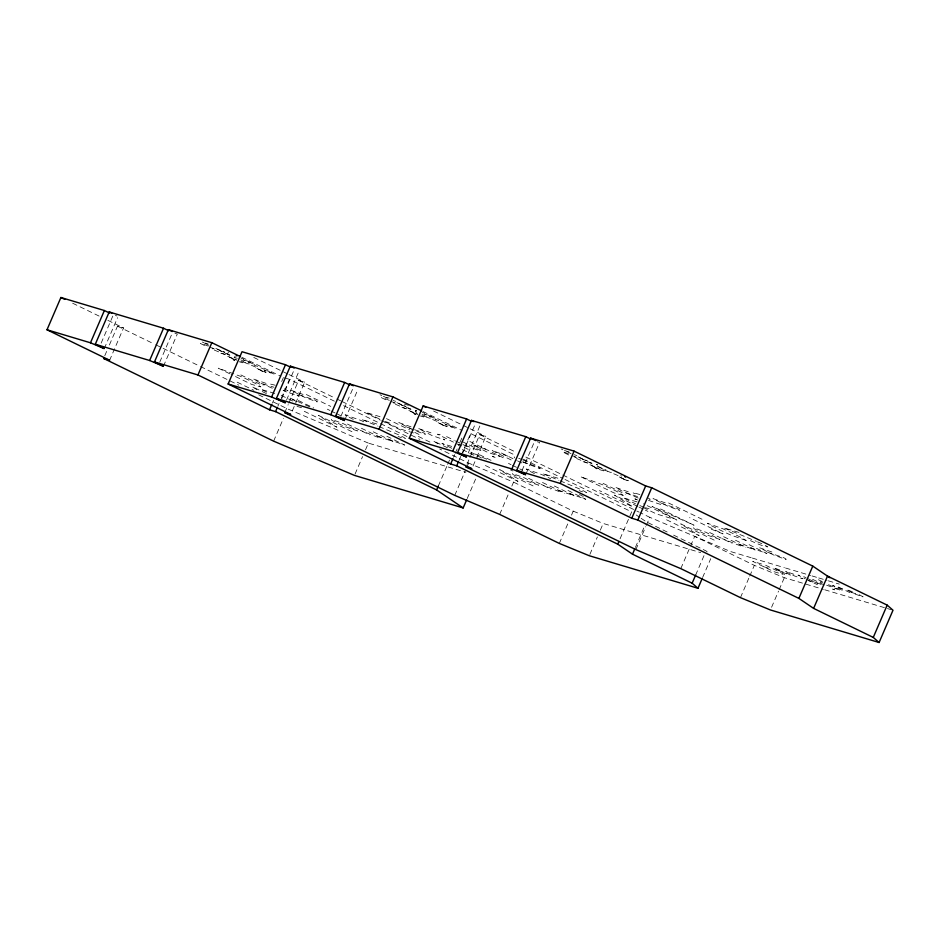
<?xml version="1.0" encoding="UTF-8"?>
<svg xmlns="http://www.w3.org/2000/svg" width="940" height="940" viewBox="0 0 940 940"><rect width="100%" height="100%" fill="white"/><g stroke="black" fill="none" stroke-linecap="round" stroke-linejoin="round"><path stroke-width="0.7" stroke-dasharray="4.7 3.53" d="M101.156 343.112L113.317 314.865L116.948 315.946M104.246 348.587L117.571 317.661M104.763 355.755L107.078 350.373M109.392 344.992L117.5 326.156L123.54 327.966L109.639 360.255M159.741 362.17L172.49 332.572M163.419 366.306L177.319 334.029L173.689 332.936M272.424 403.06L273.575 400.37M281.683 381.546L283.422 377.504M277.876 406.221L279.039 403.53M281.354 398.149L289.461 379.314L334.358 401.157M281.695 398.678L294.443 369.091M286.524 400.123L298.685 371.876M284.726 412.672L288.204 404.599M288.78 403.248L298.626 380.383L304.666 382.192L291.341 413.13M273.622 441.154L283.469 418.288M340.868 416.397L353.029 388.149M345.121 419.181L357.858 389.595M355.062 474.054L362.593 456.57M365.495 449.849L368.386 443.116L465.911 472.315M438.369 485.921L447.064 465.747M447.64 464.395L449.954 459.014M453.538 457.287L454.702 454.596M455.277 453.256L459.331 443.833M459.919 442.493L462.809 435.772M459.002 460.436L460.741 456.405M461.317 455.054L470.588 433.54L515.472 455.371M462.821 452.904L474.982 424.657M468.226 452.998L480.387 424.751M467.004 464.196L469.319 458.814M469.906 457.474L479.753 434.609L485.792 436.419L475.946 459.284M454.748 495.368L465.171 471.163M467.486 465.782L468.649 463.091L439.65 448.991M473.043 466.005L475.358 460.623M467.215 498.517L476.486 477.003M499.669 514.403L508.94 492.877M511.83 486.156L513.569 482.126L468.649 463.091M521.982 470.611L534.155 442.364M526.236 473.407L539.56 442.47L537.151 441.741M559.323 543.426L568.019 523.251M571.485 515.179L573.224 511.137L513.569 482.126M589.874 554.4L597.405 536.916M600.308 530.184L603.198 523.462L700.735 552.661M620.071 538.796L631.657 511.889L564.329 479.142M635.393 547.444L645.24 524.579M635.863 549.595L645.709 526.729M646.297 525.389L649.775 517.317L640.539 512.829M680.795 568.63L694.695 536.341L754.35 565.363L784.324 577.689L823.334 589.368M695.624 575.115L704.307 554.941M702.603 577.524L710.722 558.689M740.45 597.64L749.133 577.466M749.721 576.126L754.35 565.363M771.576 607.275L778.532 591.143M779.107 589.791L784.324 577.689M514.192 456.852L514.673 457.886M649.634 499.387L650.21 499.269L648.118 498.047M227.515 353.957L226.916 353.898L229.865 355.555M408.63 408.183L408.042 408.113L410.991 409.781M589.756 462.41L589.157 462.339L592.118 464.007M254.493 364.931L253.882 364.861L263.67 369.021M435.62 419.158L434.997 419.087L444.785 423.247M205.39 343.1L208.081 343.899M386.516 397.326L389.195 398.125M564.494 450.495L570.322 452.352M393.085 400.522L395.775 401.321M574.211 454.737L576.89 455.548M404.388 404.118L408.418 405.328M220.336 350.926L225.976 352.606M401.462 405.14L407.102 406.832M582.589 459.366L588.217 461.058M214.32 350.068L224.918 354.462M225.095 353.24L230.735 354.921M395.446 404.294L406.033 408.689M406.221 407.455L411.849 409.147M576.561 458.509L587.159 462.915M587.336 461.681L592.976 463.373M241.122 358.257L243.378 358.927M422.248 412.472L424.492 413.154M220.888 353.264L226.528 354.956M402.014 407.49L407.654 409.17M416.62 411.92L415.198 411.603L416.373 412.402M583.141 461.704L588.769 463.397M232.215 358.774L236.645 360.102M413.341 413.001L417.771 414.317M594.468 467.215L600.096 468.907M240.781 361.395L249.241 363.921M421.896 415.609L430.356 418.147M603.022 469.836L611.482 472.373M239.23 361.759L242.614 362.77M420.345 415.985L423.728 416.996M599.215 469.53L604.855 471.222M255.809 367.117L245.211 362.723M436.936 421.343L426.337 416.937M618.05 475.57L607.452 471.163M261.496 370.947L267.136 372.628M284.632 377.868L289.461 379.314M442.623 425.162L448.262 426.854M623.749 479.388L629.377 481.08M275.22 385.224L270.344 384.061L272.471 385.282M380.065 416.69L366.095 412.507L381.064 419.804M440.179 434.691L437.476 434.186L453.397 442.129M266.032 383.356L253.201 378.926L261.097 383.379L273.987 387.233M298.685 394.624L314.747 400.029A11.727 0.858 23.3 0 1 316.827 401.838L304.49 397.256L290.789 390.182L303.62 394.612M628.273 491.808L615.442 487.366L623.337 491.82L639.4 497.225M660.926 503.076L676.988 508.47A11.727 0.858 23.3 0 1 679.068 510.291L666.73 505.697L653.03 498.623L665.849 503.053M406.726 427.065L422.788 432.459A11.727 0.858 23.3 0 1 424.856 434.28L412.531 429.686L398.83 422.612L411.649 427.042M522.863 461.822L537.633 466.839A11.727 0.858 23.3 0 1 539.701 468.661L522.734 461.963M384.789 421.379L392.156 423.588M458.144 444.232L461.364 445.196M477.45 450.013L462.809 444.385M413.494 432.964L399.524 428.781L383.567 421.014M274.774 393.437L260.803 389.254L269.545 393.507M376.74 423.964L361.712 419.463L377.704 426.043M451.705 446.406L441.929 443.48L451.917 448.345M557.855 478.19L542.827 473.69L558.818 480.258M637.026 501.889L623.056 497.707L635.534 503.781M738.981 532.416L723.953 527.916L756.383 541.346M644.206 507.306L636.78 504.38M645.439 507.671L649.117 508.775M297.04 406.362L302.633 408.031M670.455 518.152L656.484 513.969L642.984 507.4M767.522 552.215L783.584 557.62A11.727 0.858 23.3 0 1 785.664 559.429L773.326 554.847L759.626 547.773L772.457 552.203M378.291 437.476L360.161 430.262M559.418 491.702L541.287 484.488M740.544 545.928L722.402 538.714M751.166 557.714L730.639 551.569L649.775 517.317M752.364 558.078L784.36 567.654M785.57 568.019L810.609 575.515M812.007 575.926L817.565 577.595M818.775 577.959L826.989 580.415M828.363 580.826L839.303 584.104M761.576 564.024L752.729 561.368L773.914 571.673L782.761 574.328M799.658 575.421L797.954 575.104L805.322 578.817M822.782 582.342L820.397 581.825L821.031 582.389M778.473 570.592L786.627 573.036L790.329 575.08L782.15 572.249L773.467 567.772L781.587 570.58M851.229 592.365L859.383 594.809L863.084 596.865L854.907 594.033L846.223 589.556L854.343 592.365M763.797 566.761L769.237 568.383M808.33 580.662L813.077 582.083M824.732 589.779L886.032 608.133M887.431 608.556L891.602 609.802M383.367 396.269L389.924 399.465M639.858 494.534L632.585 492.501L634.712 493.735M202.253 342.043L204.05 342.701M237.291 358.34L234.072 357.376L235.247 358.175M427.477 414.822C450.307 425.35 409.029 407.067 430.837 417.055M448.368 424.986C471.199 435.514 429.921 417.231 451.729 427.218M246.351 360.596C269.181 371.124 227.915 352.853 249.711 362.84M267.242 370.76C290.072 381.288 248.806 363.016 270.603 373.004M821.243 584.527L811.784 580.567M568.465 453.75L567.055 453.209A10.082 0.74 23.3 0 0 562.637 451.882L569.593 455.418M638.236 498.059L623.337 491.82M711.333 529.197L723.036 533.897L689.607 517.635M518.68 458.297L521.171 459.237M235.329 356.519L234.518 356.272M583.799 459.731L577.231 456.535L587.018 460.694M572.237 455.653L578.253 458.132M620.682 475.687L621.704 476.098M602.893 469.025L596.324 465.817L606.112 469.977M595.678 467.579L589.11 464.384L598.886 468.543M624.959 479.753L618.391 476.556L628.178 480.716M637.614 499.963L634.9 498.846L638.084 500.397M735.48 540.241L751.389 547.985L766.923 553.531L747.3 543.778M402.673 405.504L396.104 402.308L405.892 406.468M389.348 400.346L385.929 398.983A10.082 0.74 23.3 0 0 381.511 397.667L388.467 401.204M739.557 544.448L755.125 550.006L751.389 547.985M391.111 401.427L397.127 403.906M842.44 588.992L832.617 585.479L845.036 591.648M414.552 413.365L407.984 410.157L417.384 413.988M443.833 425.526L437.264 422.33L447.052 426.49M522.499 459.789L526.494 461.423M507.706 456.1L492.196 450.565L511.795 460.295M793.83 574.246L785.711 571.438L794.394 575.914L802.572 578.746L801.879 578.159M485.733 449.226L472.914 444.785L486.615 451.87L499.528 456.335L498.447 455.406M560.146 480.81L576.42 487.625A9.623 0.705 23.3 0 1 585.914 492.243L586.478 492.713L581.613 491.561A12.396 0.905 23.3 0 1 579.205 490.656M430.978 432.835L418.147 428.393L431.86 435.467L444.761 439.944L443.68 439.015M554.353 486.015L570.263 493.759L585.796 499.305L566.174 489.564M221.558 351.29L214.978 348.094L224.766 352.253M208.222 346.12L204.814 344.769A10.082 0.74 23.3 0 0 200.385 343.441L207.352 346.978M558.442 490.222L573.999 495.78L570.263 493.759M209.996 347.213L216 349.68M233.437 359.139L226.857 355.943L236.257 359.762M262.718 371.312L256.138 368.116L265.926 372.275M379.031 426.584L395.305 433.399A9.623 0.705 23.3 0 1 404.799 438.017L405.352 438.487L400.499 437.335A12.396 0.905 23.3 0 1 398.09 436.43M573.224 511.137L603.198 523.462M272.318 388.22L261.097 383.379M373.227 431.801L389.137 439.532L404.67 445.078L385.059 435.338M377.316 435.995L392.885 441.553L389.137 439.532M368.386 443.116L287.522 408.865L258.535 394.765M571.05 453.679L566.291 451.141M648.482 500.386L661.372 504.698L659.234 503.452M208.809 345.238L204.638 343.206M486.65 459.214L470.893 452.152L482.079 458.321M510.291 469.812L512.923 470.987M309.471 406.762L289.779 397.926L298.474 402.72M826.636 585.197L837.258 589.133L836.577 588.546M750.473 540.618L752.082 541.405A12.396 0.905 23.3 0 0 762.74 545.776L767.604 546.927L767.04 546.457A9.623 0.705 23.3 0 0 764.96 545.259M561.11 448.921L562.884 449.79M668.575 502.982L702.016 519.244M838.409 587.03L852.521 593.892M818.458 579.733L822.241 581.566M828.528 584.633L839.62 590.026M812.571 579.287L826.683 586.149M723.647 536.705L745.925 547.538M803.724 576.643L806.027 577.759M807.178 578.323L817.835 583.505M806.579 579.428L817.436 584.704M709.677 532.522L731.955 543.355M660.609 508.951L694.037 525.213L652.019 506.378L676.87 520.067L643.43 503.805M603.081 483.372L625.359 494.205M714.189 540.124L680.748 523.862L699.125 535.612L665.684 519.35M765.642 565.234L786.815 575.538M637.649 506.402L614.502 495.145L632.867 506.895L599.438 490.633M638.93 507.036L644.076 509.539M645.357 510.162L647.93 511.407M433.587 411.027L468.825 428.158M470.129 428.793L485.792 436.419M479.753 434.609L516.648 452.563M525.883 457.052L561.462 474.359M562.778 475.005L639.224 512.183M523.392 459.225L563.001 478.495M422.894 411.473L461.951 430.461M667.141 531.981L646.403 521.888L640.727 518.046M673.627 535.13L706.046 550.911L707.996 552.603M422.001 414.082L424.986 415.762M501.349 453.01L516.272 460.271M517.505 460.859L523.615 463.843M379.983 394.694L381.769 395.564M469.859 441.495L503.241 457.745M508.481 463.408L511.055 464.654M512.335 465.288L522.628 470.282M461.869 441.424L482.831 451.623M542.521 482.478L564.799 493.312M446.582 436.606L454.22 440.32M455.489 440.942L459.308 442.799M462.891 444.538L468.86 447.44M528.55 478.296L550.828 489.129M457.063 443.915L468.226 449.344M479.482 454.725L491.056 460.353M462.304 449.579L477.743 457.087M533.062 485.898L499.622 469.636L517.999 481.386L484.558 465.124M447.522 447.804L433.375 440.919L440.719 445.619M386.469 418.617L409.617 429.874M414.763 432.377L419.91 434.879M418.312 436.407L431.166 442.67M253.776 357.435L287.699 373.944M289.003 374.578L304.666 382.192M298.626 380.383L335.533 398.337M336.849 398.983L340.797 400.898M342.125 401.545L380.348 420.133M381.663 420.779L419.886 439.368M343.594 405.645L379.243 422.988M380.559 423.635L408.289 437.123M241.78 357.247L280.825 376.247M240.887 359.856L243.859 361.536M306.334 394.53L330.774 406.421M327.355 409.182L329.928 410.439M331.221 411.062L335.075 412.942M336.367 413.565L344.075 417.313M284.291 388.831L287.981 390.829L283.093 390.264L285.173 391.463L299.143 396.257L296.993 395.012M361.406 428.252L383.685 439.098M347.436 424.069L369.714 434.914M298.356 400.499L313.796 408.007M240.84 374.931L263.118 385.764M281.189 395.364L294.044 401.615M351.936 431.683L318.507 415.41L336.873 427.171L303.444 410.897M229.854 373.803L218.28 368.174L240.229 376.235A26.132 1.915 23.3 0 1 257.713 384.742L260.874 386.88L251.72 384.437L231.146 374.426M266.396 393.578L252.249 386.693L259.605 391.404M237.186 382.192L253.906 390.323M72.65 303.209L100.051 316.545M107.877 320.352L123.54 327.966M117.5 326.156L154.407 344.111M155.723 344.757L199.221 365.919M200.537 366.553L238.76 385.153M579.498 494.44L583.223 496.449M574.446 456.429L575.421 457.287A10.082 0.74 23.3 0 1 574.81 457.204M393.331 402.203L394.306 403.06A10.082 0.74 23.3 0 1 393.684 402.99M228.02 352.441L228.796 352.888M212.205 347.988L213.18 348.834A10.082 0.74 23.3 0 1 212.569 348.764M636.192 514.967L639.6 517.27M757.546 541.84A9.623 0.705 23.3 0 1 764.009 544.765M534.449 473.607A43.722 3.208 23.3 0 1 528.785 470.67L526.188 469.001L541.663 474.536A42.429 3.102 23.3 0 1 550.734 478.742M353.322 419.393A43.722 3.208 23.3 0 1 347.659 416.455L345.074 414.787L360.549 420.309A42.429 3.102 23.3 0 1 365.848 422.741M331.35 419.264L331.832 420.298L344.534 426.478L357.447 430.943L343.652 423.834L331.35 419.264M512.465 473.478L512.946 474.512L525.648 480.693L538.561 485.169L524.779 478.061L512.465 473.478M693.591 527.704L694.073 528.738L706.774 534.919L719.688 539.395L705.893 532.287L693.591 527.704M623.114 495.321L613.961 492.889L580.52 476.615L602.47 484.688A26.132 1.915 23.3 0 1 619.954 493.183L623.114 495.321M746.137 540.5L730.615 534.978A43.722 3.208 23.3 0 1 709.911 524.896L707.315 523.228L722.789 528.75A42.429 3.102 23.3 0 1 743.493 538.832L746.137 540.5M597.57 464.959L596.571 464.56L597.57 464.959M596.806 468.813L595.807 468.402L596.806 468.813M416.444 410.745L415.445 410.334L416.444 410.745M415.68 414.587L414.681 414.176L415.68 414.587M234.554 360.361L233.567 359.95L234.554 360.361M834.45 589.803L832.734 589.098L834.45 589.803M495.086 457.38L492.372 456.276L495.556 457.815L495.086 457.38"/><path stroke-width="1.41" d="M466.639 499.869L463.162 507.941L354.486 475.405L273.622 441.154L103.6 358.446L109.639 360.255L47 329.776L60.9 297.498L104.375 310.517L109.487 312.997M47 329.776L90.475 342.795L104.375 310.517M90.475 342.795L104.246 348.587L95.304 344.24L109.204 311.963L163.537 328.224L168.648 330.715M95.304 344.24L149.636 360.502L163.537 328.224M149.636 360.502L163.419 366.306L154.466 361.947L168.366 329.67L211.841 342.689L240.476 356.613M154.466 361.947L197.941 374.966L211.841 342.689M702.027 578.864L697.974 588.276L589.298 555.74L559.323 543.426L499.669 514.403L454.748 495.368L284.726 412.672L290.766 414.47L228.126 384.002L242.026 351.724L285.49 364.732L290.601 367.223M228.126 384.002L271.589 397.021L285.49 364.732M197.941 374.966L269.522 409.793L271.836 404.412M271.589 397.021L285.372 402.814L276.419 398.466L290.319 366.177L344.663 382.451L349.774 384.93M269.522 409.793L275.561 411.603L277.3 407.561M276.419 398.466L330.762 414.728L344.663 382.451M330.762 414.728L344.534 420.532L335.592 416.173L349.492 383.896L392.955 396.903L421.602 410.839M335.592 416.173L379.055 429.192L392.955 396.903M879.1 642.502L873.272 637.414L813.617 608.391L827.517 576.114L887.172 605.125L893 610.225L879.1 642.502L770.424 609.966L740.45 597.64L680.795 568.63L635.863 549.595L465.841 466.886L471.88 468.696L409.241 438.228L423.153 405.939L466.616 418.958L471.727 421.449M409.241 438.228L452.716 451.235L466.616 418.958M463.162 507.941L436.63 489.952L438.369 485.921M379.055 429.192L450.648 464.007L452.963 458.638M452.716 451.235L466.487 457.04L457.545 452.68L471.445 420.403L525.777 436.665L530.9 439.156M450.648 464.007L456.687 465.817L458.426 461.787M457.545 452.68L511.877 468.954L525.777 436.665M511.877 468.954L525.66 474.747L516.706 470.399L530.618 438.122L574.082 451.13L645.674 485.957L651.714 487.766L812.783 566.115L829.879 577.712M516.706 470.399L560.181 483.407L574.082 451.13M697.974 588.276L692.145 583.188L632.491 554.165L617.756 544.178L618.92 541.487M560.181 483.407L631.762 518.234L645.674 485.957M631.762 518.234L637.802 520.043L651.714 487.766M632.491 554.165L634.817 548.784M692.145 583.188L695.624 575.115M813.617 608.391L798.883 598.392L812.783 566.115M873.272 637.414L887.172 605.125M530.618 438.122L535.73 440.602M471.445 420.403L473.995 421.649M423.153 405.939L425.761 407.22M637.802 520.043L798.883 598.392M349.492 383.896L353.322 385.764M290.319 366.177L294.161 368.045M456.687 465.817L617.756 544.178M168.366 329.67L172.208 331.538M109.204 311.963L111.754 313.196M60.9 297.498L64.813 299.402M275.561 411.603L436.63 489.952M624.736 476.674L625.523 477.132M236.234 355.449L237.021 355.907"/></g></svg>
